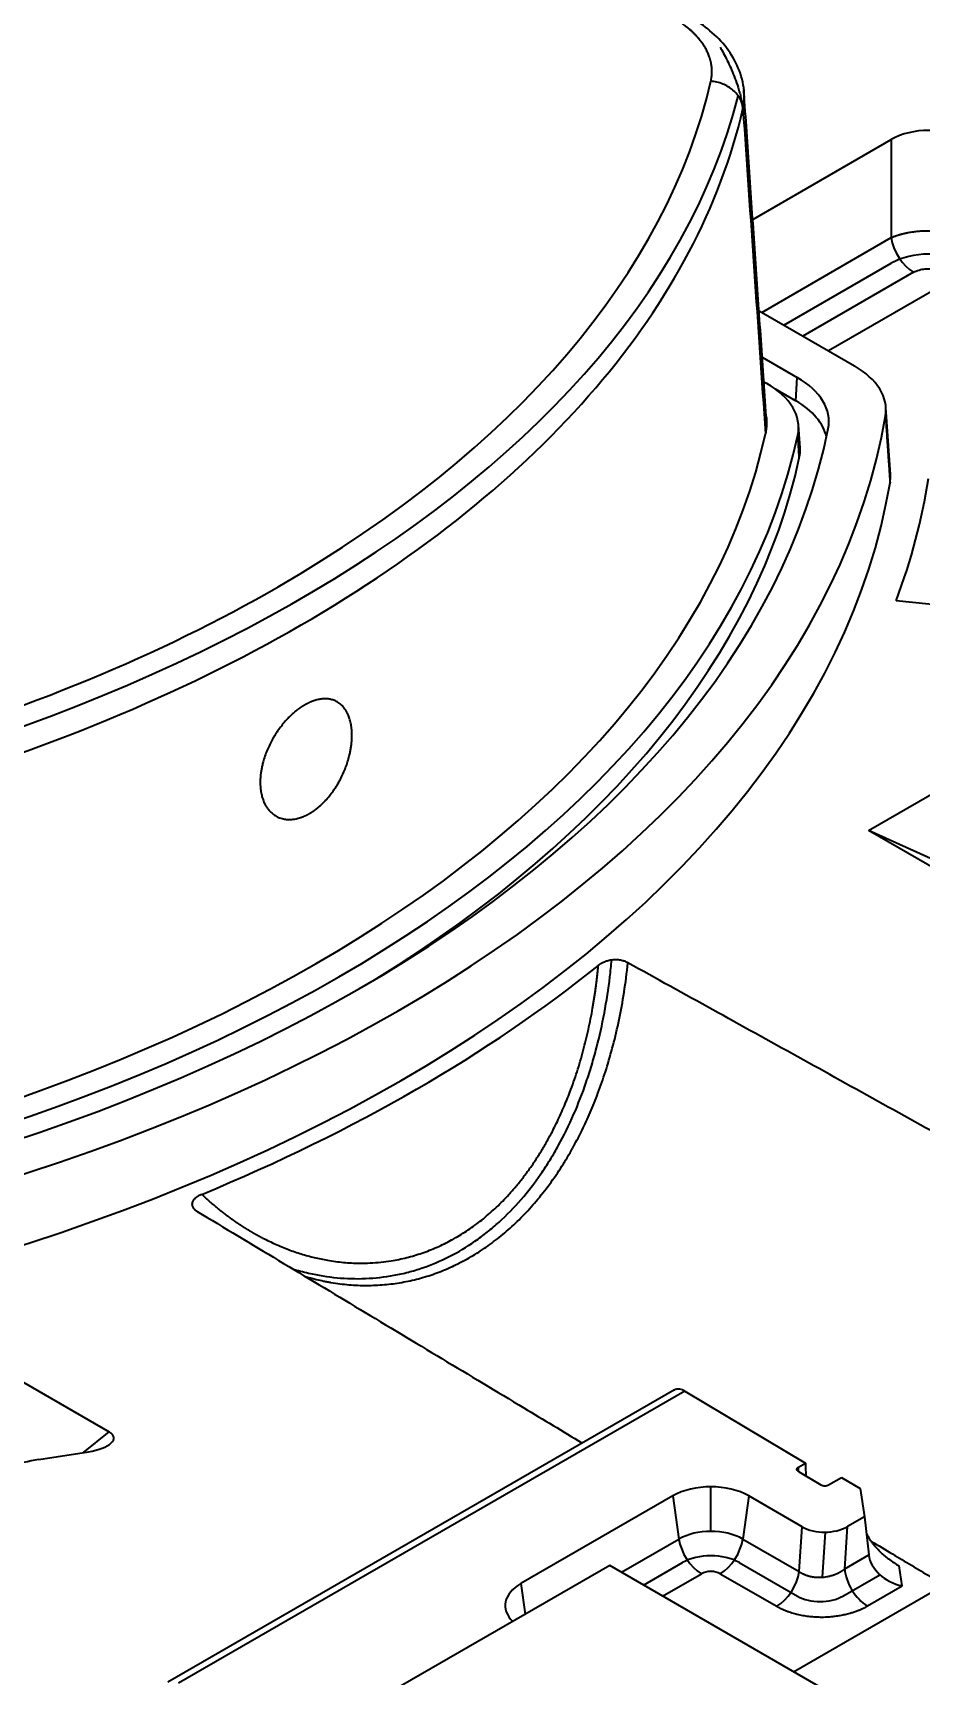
# Model space of a CAD drawing. Header units: millimetres. Extents: x 256 to 2096, y 1004 to 2403.
# Drawn here: x 1859.1 to 1941.8, y 2045.7 to 2198.7 of the extents above; entities that cross this region are included whole.
import ezdxf

# ---------------------------------------------------------------- set-up
doc = ezdxf.new("R2010")
doc.units = ezdxf.units.MM
doc.layers.add('1', color=7, linetype='Continuous', true_color=0xffffff)
doc.layers.add('8', color=7, linetype='Continuous', true_color=0xffffff)

msp = doc.modelspace()

# ---------------------------------------------------------------- linework, layer by layer
at = {"layer": '1', "color": 7, "linetype": 'Continuous', "lineweight": 35}
for p, q in [((1926.11, 2181.36), (1939.001, 2188.803)), ((1939.001, 2188.803), (1939.001, 2179.658)), ((1926.943, 2172.696), (1939.001, 2179.658)), ((1951.027, 2179.416), (1933.165, 2169.104)), ((1929.005, 2171.506), (1939.011, 2177.283)), ((1941.09, 2176.428), (1930.785, 2170.478)), ((1926.694, 2172.84), (1935.574, 2167.713)), ((1926.991, 2168.516), (1930.259, 2166.629)), ((1927.148, 2166.233), (1927.437, 2166.066)), ((1928.192, 2165.577), (1930.115, 2164.467)), ((1930.115, 2164.467), (1930.259, 2166.629)), ((1938.928, 2157.612), (1938.506, 2163.843)), ((1930.513, 2160.093), (1930.369, 2162.198)), ((1966.136, 2143.08), (1939.458, 2145.845)), ((1936.895, 2124.441), (1955.987, 2135.464)), ((1944.241, 2121.119), (1936.895, 2124.441)), ((1951.037, 2116.276), (1936.895, 2124.441)), ((1853.238, 2075.925), (1866.205, 2068.438)), ((1918.821, 2072.351), (1871.656, 2045.121)), ((1919.8, 2072.24), (1872.656, 2045.022)), ((1919.8, 2072.24), (1931.017, 2065.534)), ((1863.811, 2066.513), (1866.205, 2068.438)), ((1859.641, 2065.856), (1864.264, 2066.585)), ((1930.364, 2064.756), (1932.462, 2063.501)), ((1930.37, 2065.16), (1931.017, 2065.534)), ((1922.209, 2059.167), (1922.209, 2063.319)), ((1933.175, 2063.498), (1934.358, 2064.181)), ((1934.358, 2064.181), (1936.125, 2063.161)), ((1936.125, 2063.161), (1936.523, 2060.532)), ((1918.673, 2062.473), (1904.531, 2054.308)), ((1918.673, 2062.473), (1919.237, 2058.457)), ((1925.744, 2062.473), (1925.18, 2058.457)), ((1930.718, 2059.602), (1925.744, 2062.473)), ((1936.523, 2060.532), (1934.937, 2059.616)), ((1936.523, 2060.532), (1936.91, 2056.971)), ((1913.878, 2055.363), (1919.237, 2058.457)), ((1925.18, 2058.457), (1930.434, 2055.424)), ((1930.434, 2055.424), (1930.718, 2059.602)), ((1932.864, 2059.102), (1932.578, 2054.9)), ((1934.669, 2055.677), (1934.937, 2059.616)), ((1934.669, 2055.677), (1936.91, 2056.971)), ((1915.94, 2054.172), (1919.556, 2056.26)), ((1924.861, 2056.26), (1930.269, 2053.138)), ((1929.916, 2046.103), (1948.266, 2056.697)), ((1940.009, 2054.084), (1939.725, 2055.953)), ((1904.531, 2054.308), (1904.932, 2051.449)), ((1917.72, 2053.144), (1921.326, 2055.226)), ((1923.091, 2055.226), (1928.345, 2052.193)), ((1934.505, 2053.151), (1937.943, 2055.136)), ((1936.782, 2052.221), (1940.009, 2054.084))]:
    msp.add_line(p, q, dxfattribs=at)
for centre, major_axis, ratio, start_param, end_param in [((1781.713, 2205.015), (141.738, 0), 0.5773503, 5.4977871, 6.1509284), ((1781.713, 2205.015), (-144.599, 0), 0.5773503, 1.702176, 2.9952849), ((1781.713, 2202.683), (144.749, 0), 0.5773503, 5.4977871, 6.1509284), ((1942.483, 2186.668), (5, 0), 0.5950301, 0.8004773, 2.3411154), ((1941.09, 2178.878), (-1.5, 2.598), 0.5773485, 0.959935, 2.356196), ((1942.483, 2175.142), (5, 0), 0.5950301, 0.803239, 2.3383536), ((1928.448, 2163.61), (10.065, 0.009), 0.5766022, 6.1847761, 7.0668746), ((1920.311, 2161.963), (10.065, 0.009), 0.5765765, 6.1587899, 7.0668728), ((1923.133, 2162.526), (10.065, 0.009), 0.5765851, 6.16803, 7.0668729), ((1922.99, 2160.364), (10.065, 0.009), 0.5765851, 0.1263502, 0.7836876), ((1781.713, 2171.946), (157.508, 0), 0.5773503, 4.8103841, 6.1851902), ((1781.713, 2171.946), (-152.423, 0), 0.5773503, 1.6855653, 3.0268237), ((1781.713, 2171.946), (-146.722, 0), 0.5773503, 1.6956304, 3.0167586), ((1781.713, 2171.946), (149.737, 0), 0.5773503, 4.8364133, 6.159161), ((1920.455, 2159.858), (10.065, 0.009), 0.5765765, 6.1592681, 6.3221407), ((1781.713, 2169.813), (-149.874, 0), 0.5773503, 2.3892871, 3.0180472), ((1781.713, 2165.628), (157.914, 0), 0.5773503, 4.8091336, 6.1864407), ((1928.871, 2157.379), (10.065, 0.009), 0.5766022, 6.1853321, 6.3217094), ((1781.713, 2165.628), (-161.424, 0), 0.5773503, 2.9276974, 3.0512421), ((1781.713, 2205.015), (141.738, 0), 0.5773503, 4.8446459, 5.4977871), ((1781.713, 2202.683), (144.749, 0), 0.5773503, 4.8446459, 5.4977871), ((1781.713, 2165.628), (159.924, 0), 0.5773503, 5.3338523, 5.661722), ((1863.533, 2067.671), (3.096, 0.238), 0.3750939, 4.921673, 6.7844032), ((1862.978, 2058.795), (-12.677, 0), 0.5773503, 4.9787309, 5.4464392), ((1955.911, 2079.898), (17.133, 30.759), 0.5873369, 2.3468531, 2.3884382), ((1922.209, 2060.432), (-5, 0), 0.5773503, 3.9269908, 5.4977871), ((1932.821, 2063.702), (0.5, 0), 0.5773503, 3.9095375, 5.4977871), ((1922.209, 2056.741), (4.203, 0), 0.5773503, 0.7853982, 2.3561945), ((1921.326, 2057.676), (-1.5, 2.598), 0.5773503, 0.9599311, 2.3561945), ((1923.091, 2057.676), (1.5, 2.598), 0.5773503, 3.9269908, 5.3232542), ((1932.84, 2060.864), (3.006, 0.031), 0.5860754, 3.9227065, 5.4783678), ((1922.209, 2054.717), (3.766, 0), 0.5773503, 0.7893711, 2.3522215), ((1940.009, 2056.533), (-2.941, 1.415), 0.7151868, 0.4186464, 1.9021763), ((1922.209, 2054.717), (1.248, 0), 0.5773503, 0.7853982, 2.3561945), ((1928.345, 2054.643), (1.5, 2.598), 0.5773503, 3.9269909, 5.3232612), ((1936.782, 2054.671), (-1.5, 2.598), 0.5773503, 0.8726467, 2.3561942), ((1908.066, 2052.267), (-5, 0), 0.5773503, 5.4977871, 6.8232691), ((1932.4, 2054.395), (3.006, 0.031), 0.5860754, 3.9185205, 5.4819051)]:
    msp.add_ellipse(centre, major_axis=major_axis, ratio=ratio, start_param=start_param, end_param=end_param, dxfattribs=at)
for points, degree, knots in [([(1922.213, 2194.224), (1922.416, 2195.156), (1922.207, 2196.051), (1922.05, 2196.725), (1921.219, 2198.136), (1920.497, 2198.81), (1919.781, 2199.479), (1918.791, 2200.058)], 2, [0, 0, 0, 0.2857143, 0.2857143, 0.5, 0.75, 0.75, 1, 1, 1]), ([(1925.299, 2193.345), (1925.225, 2194.073), (1924.88, 2195.446), (1923.766, 2197.351), (1922.212, 2198.95), (1920.967, 2199.82), (1920.299, 2200.206)], 3, [0, 0, 0, 0, 0.2650778, 0.5204392, 0.7660831, 1, 1, 1, 1]), ([(1923.062, 2197.401), (1923.117, 2197.309), (1923.172, 2197.215), (1923.34, 2196.92), (1923.453, 2196.712), (1923.788, 2196.064), (1924.007, 2195.599), (1924.329, 2194.825), (1924.433, 2194.558), (1924.635, 2193.999), (1924.732, 2193.708), (1924.87, 2193.242), (1924.914, 2193.082), (1924.995, 2192.759), (1925.033, 2192.595), (1925.089, 2192.315), (1925.109, 2192.201), (1925.126, 2192.088)], 3, [0, 0, 0, 0, 0.070305, 0.070305, 0.2170427, 0.2170427, 0.5105181, 0.5105181, 0.6572558, 0.6572558, 0.8039935, 0.8039935, 0.8773624, 0.8773624, 0.9507312, 0.9507312, 1, 1, 1, 1]), ([(1925.197, 2191.662), (1925.188, 2191.818), (1925.16, 2191.975), (1925.069, 2192.285), (1925.006, 2192.437), (1924.848, 2192.732), (1924.752, 2192.875), (1924.532, 2193.145), (1924.407, 2193.272), (1924.133, 2193.508), (1923.983, 2193.616), (1923.665, 2193.808), (1923.496, 2193.893), (1923.145, 2194.035), (1922.962, 2194.093), (1922.591, 2194.18), (1922.402, 2194.21), (1922.213, 2194.224)], 3, [0, 0, 0, 0, 0.125, 0.125, 0.25, 0.25, 0.375, 0.375, 0.5, 0.5, 0.625, 0.625, 0.75, 0.75, 0.875, 0.875, 1, 1, 1, 1]), ([(1939.001, 2179.658), (1939.01, 2179.662), (1939.027, 2179.67), (1939.053, 2179.681), (1939.079, 2179.692), (1939.105, 2179.703), (1939.131, 2179.714), (1939.157, 2179.724), (1939.183, 2179.735), (1939.21, 2179.745), (1939.236, 2179.756), (1939.263, 2179.766), (1939.29, 2179.776), (1939.317, 2179.786), (1939.344, 2179.796), (1939.371, 2179.806), (1939.398, 2179.816), (1939.425, 2179.825), (1939.452, 2179.835), (1939.48, 2179.844), (1939.507, 2179.854), (1939.534, 2179.863), (1939.562, 2179.872), (1939.59, 2179.881), (1939.617, 2179.89), (1939.645, 2179.899), (1939.673, 2179.907), (1939.701, 2179.916), (1939.729, 2179.924), (1939.757, 2179.933), (1939.785, 2179.941), (1939.813, 2179.949), (1939.841, 2179.957), (1939.869, 2179.965), (1939.897, 2179.973), (1939.925, 2179.981), (1939.954, 2179.988), (1939.982, 2179.996), (1940.01, 2180.003), (1940.039, 2180.011), (1940.067, 2180.018), (1940.095, 2180.025), (1940.124, 2180.032), (1940.152, 2180.039), (1940.181, 2180.046), (1940.209, 2180.052), (1940.238, 2180.059), (1940.266, 2180.065), (1940.295, 2180.072), (1940.324, 2180.078), (1940.352, 2180.084), (1940.381, 2180.09), (1940.409, 2180.096), (1940.438, 2180.102), (1940.467, 2180.108), (1940.495, 2180.114), (1940.524, 2180.119), (1940.552, 2180.125), (1940.581, 2180.13), (1940.748, 2180.161), (1941.059, 2180.211), (1941.522, 2180.262), (1941.993, 2180.294), (1942.467, 2180.305), (1942.942, 2180.295), (1943.415, 2180.265), (1943.88, 2180.214), (1944.2, 2180.164), (1944.383, 2180.131), (1944.434, 2180.121), (1944.485, 2180.111), (1944.536, 2180.101), (1944.587, 2180.09), (1944.638, 2180.079), (1944.689, 2180.068), (1944.74, 2180.056), (1944.791, 2180.044), (1944.841, 2180.032), (1944.892, 2180.02), (1944.943, 2180.007), (1944.993, 2179.993), (1945.044, 2179.98), (1945.094, 2179.966), (1945.144, 2179.952), (1945.194, 2179.937), (1945.244, 2179.922), (1945.294, 2179.907), (1945.343, 2179.892), (1945.393, 2179.876), (1945.442, 2179.859), (1945.491, 2179.843), (1945.539, 2179.826), (1945.588, 2179.809), (1945.636, 2179.791), (1945.684, 2179.773), (1945.732, 2179.755), (1945.779, 2179.736), (1945.826, 2179.717), (1945.873, 2179.698), (1945.919, 2179.678), (1945.949, 2179.665), (1945.965, 2179.658)], 3, [0, 0, 0, 0, 0.004645, 0.0092788, 0.0139014, 0.0185128, 0.023113, 0.027702, 0.0322798, 0.0368464, 0.0414018, 0.0459461, 0.0504791, 0.0550009, 0.0595116, 0.064011, 0.0684993, 0.0729764, 0.0774423, 0.081897, 0.0863406, 0.0907729, 0.0951941, 0.0996041, 0.1040029, 0.1083905, 0.112767, 0.1171323, 0.1214864, 0.1258293, 0.1301611, 0.1344817, 0.1387911, 0.1430893, 0.1473764, 0.1516524, 0.1559171, 0.1601707, 0.1644132, 0.1686444, 0.1728646, 0.1770735, 0.1812713, 0.185458, 0.1896335, 0.1937978, 0.197951, 0.202093, 0.2062239, 0.2103437, 0.2144523, 0.2185497, 0.2226361, 0.2267112, 0.2307753, 0.2348282, 0.2388699, 0.2429006, 0.2469201, 0.2509284, 0.3130506, 0.37491, 0.4365118, 0.4978614, 0.5594652, 0.6212894, 0.6833394, 0.7456205, 0.7527602, 0.7599354, 0.7671461, 0.7743922, 0.7816738, 0.788991, 0.7963436, 0.8037318, 0.8111555, 0.8186147, 0.8261094, 0.8336397, 0.8412056, 0.848807, 0.856444, 0.8641166, 0.8718247, 0.8795685, 0.8873478, 0.8951628, 0.9030133, 0.9108995, 0.9188213, 0.9267787, 0.9347718, 0.9428005, 0.9508649, 0.9589649, 0.9671006, 0.9752719, 0.9834789, 0.9917216, 1, 1, 1, 1]), ([(1927.369, 2163.005), (1927.393, 2162.799), (1927.404, 2162.593), (1927.401, 2162.223), (1927.382, 2161.893), (1927.328, 2161.564), (1927.293, 2161.399)], 3, [0, 0, 0, 0, 0.384284, 0.384284, 0.692142, 1, 1, 1, 1]), ([(1938.465, 2163.049), (1938.498, 2162.561), (1938.569, 2161.524), (1938.652, 2160.308), (1938.713, 2159.407), (1938.748, 2158.888), (1938.794, 2158.219), (1938.84, 2157.533), (1938.876, 2157.015), (1938.888, 2156.824)], 3, [0, 0, 0, 0, 0.2353112, 0.5000209, 0.586257, 0.6695891, 0.7500174, 0.9081742, 1, 1, 1, 1]), ([(1884.842, 2126.026), (1884.852, 2126.032), (1884.872, 2126.043), (1884.902, 2126.061), (1884.931, 2126.079), (1884.96, 2126.097), (1884.99, 2126.115), (1885.019, 2126.133), (1885.048, 2126.152), (1885.077, 2126.171), (1885.106, 2126.189), (1885.134, 2126.209), (1885.163, 2126.228), (1885.192, 2126.247), (1885.22, 2126.267), (1885.249, 2126.286), (1885.277, 2126.306), (1885.305, 2126.326), (1885.333, 2126.347), (1885.361, 2126.367), (1885.389, 2126.388), (1885.417, 2126.408), (1885.445, 2126.429), (1885.473, 2126.451), (1885.5, 2126.472), (1885.528, 2126.493), (1885.555, 2126.515), (1885.583, 2126.537), (1885.61, 2126.559), (1885.637, 2126.581), (1885.721, 2126.65), (1885.86, 2126.77), (1886.053, 2126.949), (1886.241, 2127.139), (1886.489, 2127.406), (1886.79, 2127.765), (1887.092, 2128.176), (1887.341, 2128.554), (1887.542, 2128.888), (1887.761, 2129.288), (1887.989, 2129.758), (1888.213, 2130.3), (1888.404, 2130.849), (1888.543, 2131.342), (1888.641, 2131.772), (1888.708, 2132.141), (1888.765, 2132.567), (1888.801, 2133.049), (1888.801, 2133.574), (1888.76, 2134.075), (1888.677, 2134.543), (1888.554, 2134.973), (1888.409, 2135.319), (1888.259, 2135.592), (1888.117, 2135.804), (1887.961, 2135.994), (1887.792, 2136.162), (1887.609, 2136.308), (1887.382, 2136.453), (1887.103, 2136.581), (1886.765, 2136.673), (1886.406, 2136.715), (1886.093, 2136.706), (1885.836, 2136.673), (1885.64, 2136.635), (1885.441, 2136.583), (1885.288, 2136.535), (1885.185, 2136.498), (1885.13, 2136.478), (1885.076, 2136.457), (1885.021, 2136.435), (1884.965, 2136.412), (1884.91, 2136.388), (1884.854, 2136.363), (1884.798, 2136.338), (1884.741, 2136.311), (1884.684, 2136.283), (1884.627, 2136.255), (1884.57, 2136.225), (1884.512, 2136.195), (1884.454, 2136.163), (1884.415, 2136.142), (1884.395, 2136.131)], 3, [0, 0, 0, 0, 0.0022117, 0.004418, 0.0066191, 0.0088149, 0.0110057, 0.0131914, 0.0153721, 0.017548, 0.0197191, 0.0218855, 0.0240473, 0.0262045, 0.0283573, 0.0305058, 0.0326499, 0.0347899, 0.0369258, 0.0390577, 0.0411857, 0.0433099, 0.0454303, 0.0475471, 0.0496603, 0.0517701, 0.0538765, 0.0559796, 0.0580795, 0.0601764, 0.0622703, 0.0775391, 0.0927952, 0.1080757, 0.1234176, 0.1544075, 0.1855119, 0.2063346, 0.227028, 0.2476811, 0.2785518, 0.3095426, 0.3406261, 0.3716274, 0.3926566, 0.4136053, 0.434567, 0.466593, 0.4989509, 0.5313877, 0.5634267, 0.5954019, 0.6276485, 0.6486301, 0.6695293, 0.690436, 0.7110475, 0.7316083, 0.7522066, 0.7829459, 0.8138211, 0.844691, 0.8754095, 0.8907106, 0.9060106, 0.9213474, 0.9367582, 0.9408527, 0.9449618, 0.9490861, 0.9532263, 0.9573832, 0.9615572, 0.9657491, 0.9699595, 0.9741889, 0.9784381, 0.9827075, 0.9869978, 0.9913097, 0.9956435, 1, 1, 1, 1]), ([(1884.395, 2136.131), (1884.386, 2136.125), (1884.366, 2136.113), (1884.336, 2136.095), (1884.306, 2136.077), (1884.277, 2136.059), (1884.247, 2136.041), (1884.218, 2136.023), (1884.189, 2136.004), (1884.159, 2135.985), (1884.13, 2135.966), (1884.101, 2135.947), (1884.072, 2135.928), (1884.043, 2135.909), (1884.014, 2135.889), (1883.986, 2135.87), (1883.957, 2135.85), (1883.928, 2135.83), (1883.9, 2135.809), (1883.871, 2135.789), (1883.843, 2135.769), (1883.815, 2135.748), (1883.786, 2135.727), (1883.758, 2135.706), (1883.73, 2135.685), (1883.702, 2135.663), (1883.674, 2135.642), (1883.647, 2135.62), (1883.619, 2135.598), (1883.591, 2135.576), (1883.506, 2135.508), (1883.363, 2135.388), (1883.166, 2135.211), (1882.971, 2135.023), (1882.715, 2134.759), (1882.403, 2134.405), (1882.086, 2133.999), (1881.824, 2133.627), (1881.612, 2133.298), (1881.38, 2132.906), (1881.138, 2132.444), (1880.898, 2131.913), (1880.693, 2131.373), (1880.544, 2130.89), (1880.438, 2130.468), (1880.365, 2130.107), (1880.302, 2129.687), (1880.261, 2129.212), (1880.26, 2128.692), (1880.301, 2128.193), (1880.387, 2127.724), (1880.518, 2127.289), (1880.671, 2126.938), (1880.83, 2126.657), (1880.982, 2126.438), (1881.177, 2126.207), (1881.424, 2125.978), (1881.697, 2125.794), (1881.954, 2125.666), (1882.185, 2125.58), (1882.467, 2125.508), (1882.803, 2125.464), (1883.129, 2125.468), (1883.395, 2125.497), (1883.596, 2125.532), (1883.799, 2125.581), (1883.953, 2125.628), (1884.057, 2125.664), (1884.112, 2125.683), (1884.167, 2125.704), (1884.222, 2125.725), (1884.277, 2125.748), (1884.333, 2125.771), (1884.389, 2125.796), (1884.445, 2125.821), (1884.501, 2125.847), (1884.557, 2125.875), (1884.614, 2125.903), (1884.671, 2125.932), (1884.728, 2125.962), (1884.785, 2125.993), (1884.823, 2126.015), (1884.842, 2126.026)], 3, [0, 0, 0, 0, 0.0022233, 0.004441, 0.0066533, 0.0088602, 0.0110618, 0.0132582, 0.0154495, 0.0176357, 0.019817, 0.0219934, 0.024165, 0.0263319, 0.0284942, 0.030652, 0.0328053, 0.0349543, 0.037099, 0.0392395, 0.041376, 0.0435085, 0.0456371, 0.0477619, 0.049883, 0.0520005, 0.0541144, 0.0562249, 0.0583321, 0.0604361, 0.0625369, 0.0778615, 0.0931704, 0.1085014, 0.1238922, 0.1549748, 0.1861651, 0.2070135, 0.2277249, 0.2483896, 0.2791895, 0.310114, 0.3410121, 0.371828, 0.3926562, 0.4134228, 0.4342196, 0.4659487, 0.4979931, 0.5302505, 0.5621462, 0.5940085, 0.6261668, 0.6472609, 0.6682861, 0.6893334, 0.720609, 0.751844, 0.7725858, 0.7933558, 0.8142433, 0.8453347, 0.8763223, 0.8916661, 0.9069592, 0.9222388, 0.9375419, 0.9416059, 0.9456813, 0.9497688, 0.9538691, 0.9579829, 0.9621107, 0.9662533, 0.9704112, 0.9745852, 0.9787758, 0.9829837, 0.9872094, 0.9914537, 0.995717, 1, 1, 1, 1]), ([(1883.28, 2083.618), (1883.772, 2083.468), (1884.268, 2083.336), (1886.525, 2082.819), (1888.294, 2082.648), (1890.952, 2082.758), (1891.838, 2082.856), (1893.169, 2083.102), (1893.613, 2083.201), (1894.487, 2083.429), (1894.919, 2083.558), (1897.057, 2084.284), (1898.691, 2085.11), (1900.635, 2086.457), (1901.02, 2086.743), (1901.772, 2087.342), (1902.139, 2087.655), (1903.214, 2088.63), (1903.896, 2089.33), (1905.195, 2090.829), (1905.811, 2091.627), (1906.687, 2092.897), (1906.971, 2093.333), (1907.517, 2094.22), (1907.78, 2094.672), (1909.045, 2096.969), (1909.9, 2098.933), (1910.792, 2101.536), (1910.961, 2102.064), (1911.28, 2103.125), (1911.429, 2103.66), (1911.849, 2105.272), (1912.091, 2106.361), (1912.505, 2108.564), (1912.676, 2109.679), (1912.877, 2111.327), (1912.933, 2111.851), (1912.981, 2112.377)], 3, [0, 0, 0, 0, 0.0350963, 0.0350963, 0.1599073, 0.1599073, 0.2223128, 0.2223128, 0.2535155, 0.2535155, 0.2847183, 0.2847183, 0.4095293, 0.4095293, 0.440732, 0.440732, 0.4719348, 0.4719348, 0.5343403, 0.5343403, 0.5967458, 0.5967458, 0.6279485, 0.6279485, 0.6591513, 0.6591513, 0.7839623, 0.7839623, 0.815165, 0.815165, 0.8463678, 0.8463678, 0.9087732, 0.9087732, 0.9711787, 0.9711787, 1, 1, 1, 1]), ([(1884.385, 2082.936), (1884.751, 2082.826), (1885.112, 2082.728), (1885.701, 2082.585), (1885.934, 2082.533), (1886.278, 2082.462), (1886.449, 2082.428), (1886.646, 2082.392), (1886.744, 2082.374), (1886.793, 2082.366), (1886.817, 2082.362), (1886.83, 2082.36), (1886.836, 2082.359), (1886.839, 2082.358), (1886.84, 2082.358), (1886.841, 2082.358), (1886.841, 2082.358), (1886.842, 2082.358), (1886.842, 2082.358), (1887.404, 2082.261), (1888.526, 2082.118), (1889.637, 2082.073), (1890.739, 2082.075), (1891.285, 2082.1), (1892.367, 2082.196), (1893.438, 2082.338), (1894.481, 2082.568), (1895.508, 2082.84), (1896.013, 2082.997), (1897.005, 2083.351), (1897.493, 2083.548), (1898.208, 2083.87), (1898.562, 2084.038), (1898.969, 2084.245), (1899.17, 2084.352), (1899.271, 2084.405), (1899.321, 2084.433), (1899.346, 2084.446), (1899.358, 2084.453), (1899.364, 2084.456), (1899.367, 2084.458), (1899.369, 2084.459), (1899.37, 2084.459), (1899.841, 2084.717), (1900.31, 2084.997), (1901.241, 2085.605), (1901.704, 2085.933), (1902.621, 2086.638), (1903.075, 2087.015), (1903.97, 2087.818), (1904.411, 2088.244), (1905.278, 2089.146), (1905.703, 2089.622), (1906.534, 2090.621), (1906.94, 2091.145), (1907.73, 2092.241), (1908.114, 2092.812), (1908.671, 2093.704), (1908.945, 2094.158), (1909.255, 2094.703), (1909.408, 2094.979), (1909.484, 2095.118), (1909.522, 2095.188), (1909.541, 2095.223), (1909.551, 2095.24), (1909.555, 2095.249), (1909.558, 2095.253), (1909.559, 2095.256), (1909.559, 2095.257), (1909.56, 2095.257), (1909.56, 2095.257), (1909.56, 2095.258), (1909.811, 2095.723), (1910.064, 2096.217), (1910.567, 2097.261), (1910.818, 2097.813), (1911.312, 2098.975), (1911.555, 2099.586), (1912.029, 2100.869), (1912.259, 2101.541), (1912.701, 2102.947), (1912.912, 2103.681), (1913.31, 2105.209), (1913.497, 2106.004), (1913.84, 2107.652), (1913.996, 2108.506), (1914.271, 2110.272), (1914.391, 2111.183), (1914.489, 2112.121)], 3, [0, 0, 0, 0, 0.0290885, 0.0290885, 0.0485067, 0.0485067, 0.0582159, 0.0630704, 0.0654977, 0.0667113, 0.0673182, 0.0676216, 0.0677733, 0.0678491, 0.067887, 0.067906, 0.0679155, 0.0679155, 0.067925, 0.067925, 0.1067614, 0.1455979, 0.1455979, 0.1844343, 0.1844343, 0.2232708, 0.2621073, 0.2621073, 0.3009437, 0.3009437, 0.3397802, 0.3397802, 0.3591984, 0.3689075, 0.3737621, 0.3761894, 0.377403, 0.3780098, 0.3783132, 0.3784649, 0.3785408, 0.3785408, 0.3786166, 0.3786166, 0.4174531, 0.4174531, 0.4562896, 0.4562896, 0.495126, 0.495126, 0.5339625, 0.5339625, 0.5727989, 0.5727989, 0.6116354, 0.6116354, 0.6504719, 0.6504719, 0.6698901, 0.6795992, 0.6844538, 0.686881, 0.6880947, 0.6887015, 0.6890049, 0.6891566, 0.6892325, 0.6892704, 0.6892894, 0.6892988, 0.6892988, 0.6893083, 0.6893083, 0.7281448, 0.7281448, 0.7669812, 0.7669812, 0.8058177, 0.8058177, 0.8446542, 0.8446542, 0.8834906, 0.8834906, 0.9223271, 0.9223271, 0.9611635, 0.9611635, 1, 1, 1, 1]), ([(1914.489, 2112.121), (1914.44, 2112.148), (1914.39, 2112.173), (1914.285, 2112.22), (1914.23, 2112.242), (1914.145, 2112.271), (1914.102, 2112.286), (1914.057, 2112.299), (1914.027, 2112.307), (1914.012, 2112.312), (1913.936, 2112.332), (1913.811, 2112.359), (1913.683, 2112.378), (1913.585, 2112.388), (1913.552, 2112.391), (1913.486, 2112.395), (1913.452, 2112.397), (1913.352, 2112.4), (1913.285, 2112.4), (1913.153, 2112.394), (1913.087, 2112.389), (1912.989, 2112.378), (1912.957, 2112.374), (1912.892, 2112.364), (1912.859, 2112.359), (1912.764, 2112.341), (1912.702, 2112.328), (1912.581, 2112.296), (1912.521, 2112.279), (1912.435, 2112.25), (1912.406, 2112.24), (1912.35, 2112.219), (1912.322, 2112.208), (1912.187, 2112.152), (1912.086, 2112.102), (1911.969, 2112.033), (1911.946, 2112.019), (1911.901, 2111.991), (1911.879, 2111.976), (1911.815, 2111.932), (1911.774, 2111.901), (1911.735, 2111.87)], 3, [0, 0, 0, 0, 0.0625, 0.0625, 0.125, 0.125, 0.15625, 0.171875, 0.171875, 0.1875, 0.1875, 0.25, 0.3125, 0.3125, 0.34375, 0.34375, 0.375, 0.375, 0.4375, 0.4375, 0.5, 0.5, 0.53125, 0.53125, 0.5625, 0.5625, 0.625, 0.625, 0.6875, 0.6875, 0.71875, 0.71875, 0.75, 0.75, 0.875, 0.875, 0.90625, 0.90625, 0.9375, 0.9375, 1, 1, 1, 1]), ([(1874.824, 2090.559), (1874.845, 2090.54), (1874.887, 2090.501), (1874.949, 2090.442), (1875.011, 2090.384), (1875.074, 2090.327), (1875.136, 2090.269), (1875.199, 2090.212), (1875.262, 2090.155), (1875.325, 2090.098), (1875.388, 2090.041), (1875.451, 2089.985), (1875.515, 2089.929), (1875.578, 2089.873), (1875.642, 2089.818), (1875.705, 2089.763), (1875.769, 2089.708), (1875.833, 2089.653), (1875.897, 2089.598), (1875.961, 2089.544), (1876.025, 2089.49), (1876.09, 2089.436), (1876.154, 2089.383), (1876.218, 2089.329), (1876.283, 2089.276), (1876.348, 2089.224), (1876.413, 2089.171), (1876.478, 2089.119), (1876.543, 2089.067), (1876.608, 2089.015), (1876.673, 2088.964), (1876.739, 2088.913), (1876.804, 2088.862), (1876.87, 2088.811), (1876.936, 2088.76), (1877.001, 2088.71), (1877.067, 2088.66), (1877.133, 2088.611), (1877.2, 2088.561), (1877.266, 2088.512), (1877.332, 2088.463), (1877.399, 2088.414), (1877.465, 2088.366), (1877.532, 2088.318), (1877.599, 2088.27), (1877.666, 2088.222), (1877.733, 2088.175), (1877.8, 2088.128), (1877.867, 2088.081), (1877.934, 2088.034), (1878.002, 2087.988), (1878.069, 2087.941), (1878.137, 2087.896), (1878.205, 2087.85), (1878.273, 2087.805), (1878.341, 2087.759), (1878.409, 2087.715), (1878.477, 2087.67), (1878.545, 2087.626), (1878.614, 2087.582), (1878.682, 2087.538), (1878.751, 2087.494), (1878.82, 2087.451), (1878.888, 2087.408), (1878.957, 2087.365), (1879.026, 2087.322), (1879.095, 2087.28), (1879.165, 2087.238), (1879.234, 2087.196), (1879.303, 2087.155), (1879.373, 2087.114), (1879.443, 2087.073), (1879.512, 2087.032), (1879.582, 2086.991), (1879.652, 2086.951), (1879.722, 2086.911), (1879.792, 2086.871), (1879.863, 2086.832), (1879.933, 2086.793), (1880.004, 2086.754), (1880.074, 2086.715), (1880.145, 2086.677), (1880.216, 2086.639), (1880.286, 2086.601), (1880.357, 2086.563), (1880.428, 2086.526), (1880.867, 2086.297), (1881.678, 2085.905), (1882.874, 2085.41), (1884.079, 2084.996), (1885.291, 2084.662), (1886.354, 2084.442), (1887.261, 2084.303), (1888.01, 2084.219), (1888.758, 2084.166), (1889.587, 2084.141), (1890.494, 2084.159), (1891.476, 2084.232), (1892.614, 2084.383), (1893.9, 2084.647), (1895.327, 2085.069), (1896.724, 2085.617), (1897.769, 2086.131), (1898.789, 2086.704), (1899.787, 2087.335), (1901.047, 2088.279), (1902.259, 2089.343), (1903.26, 2090.363), (1904.065, 2091.281), (1904.697, 2092.063), (1905.304, 2092.879), (1905.887, 2093.729), (1906.446, 2094.613), (1906.982, 2095.53), (1907.443, 2096.389), (1907.839, 2097.178), (1908.174, 2097.887), (1908.495, 2098.609), (1908.801, 2099.342), (1909.117, 2100.145), (1909.437, 2101.023), (1909.757, 2101.979), (1910.058, 2102.955), (1910.334, 2103.939), (1910.587, 2104.925), (1910.816, 2105.91), (1911.023, 2106.901), (1911.159, 2107.629), (1911.238, 2108.087), (1911.269, 2108.272), (1911.3, 2108.458), (1911.33, 2108.644), (1911.359, 2108.831), (1911.388, 2109.018), (1911.416, 2109.206), (1911.443, 2109.393), (1911.469, 2109.582), (1911.495, 2109.77), (1911.521, 2109.959), (1911.545, 2110.148), (1911.569, 2110.338), (1911.592, 2110.528), (1911.614, 2110.719), (1911.636, 2110.91), (1911.657, 2111.101), (1911.678, 2111.293), (1911.698, 2111.485), (1911.717, 2111.677), (1911.729, 2111.805), (1911.735, 2111.87)], 3, [0, 0, 0, 0, 0.0015656, 0.0031303, 0.0046943, 0.0062575, 0.0078199, 0.0093816, 0.0109425, 0.0125028, 0.0140623, 0.015621, 0.0171791, 0.0187365, 0.0202933, 0.0218493, 0.0234047, 0.0249595, 0.0265137, 0.0280672, 0.0296201, 0.0311724, 0.0327241, 0.0342753, 0.0358259, 0.037376, 0.0389255, 0.0404744, 0.0420229, 0.0435709, 0.0451183, 0.0466653, 0.0482118, 0.0497578, 0.0513034, 0.0528486, 0.0543933, 0.0559376, 0.0574815, 0.0590251, 0.0605682, 0.062111, 0.0636534, 0.0651954, 0.0667372, 0.0682786, 0.0698197, 0.0713605, 0.072901, 0.0744412, 0.0759812, 0.0775209, 0.0790603, 0.0805996, 0.0821386, 0.0836774, 0.085216, 0.0867544, 0.0882926, 0.0898307, 0.0913687, 0.0929065, 0.0944441, 0.0959817, 0.0975191, 0.0990565, 0.1005938, 0.102131, 0.1036681, 0.1052052, 0.1067423, 0.1082794, 0.1098164, 0.1113534, 0.1128905, 0.1144276, 0.1159647, 0.1175018, 0.119039, 0.1205763, 0.1221137, 0.1236511, 0.1251887, 0.1267264, 0.1282642, 0.1298021, 0.1313402, 0.1566888, 0.1817552, 0.2065923, 0.2312539, 0.255795, 0.2708173, 0.2857716, 0.3006708, 0.3155279, 0.3352241, 0.3548147, 0.3743314, 0.4035924, 0.4327194, 0.4620286, 0.4912891, 0.4999978, 0.5291395, 0.558319, 0.5880462, 0.6179125, 0.635592, 0.6532882, 0.6710247, 0.6888252, 0.7067131, 0.7247115, 0.7428433, 0.7558506, 0.7688603, 0.7818805, 0.7949191, 0.8079841, 0.8241306, 0.8403933, 0.8567867, 0.8733251, 0.8893558, 0.9053595, 0.9213492, 0.9373381, 0.9402903, 0.9432453, 0.9462029, 0.9491634, 0.9521268, 0.9550931, 0.9580625, 0.961035, 0.9640108, 0.9669899, 0.9699723, 0.9729582, 0.9759477, 0.9789407, 0.9819375, 0.984938, 0.9879424, 0.9909507, 0.993963, 0.9969794, 1, 1, 1, 1]), ([(1874.824, 2090.559), (1874.715, 2090.514), (1874.613, 2090.465), (1874.471, 2090.385), (1874.426, 2090.357), (1874.361, 2090.313), (1874.339, 2090.298), (1874.298, 2090.268), (1874.278, 2090.253), (1874.18, 2090.174), (1874.114, 2090.107), (1874.032, 2090.002), (1874.008, 2089.967), (1873.983, 2089.92), (1873.978, 2089.911), (1873.968, 2089.892), (1873.955, 2089.864), (1873.944, 2089.836), (1873.925, 2089.78), (1873.916, 2089.742), (1873.907, 2089.666), (1873.906, 2089.628), (1873.91, 2089.579), (1873.911, 2089.57), (1873.914, 2089.55), (1873.916, 2089.541), (1873.921, 2089.512), (1873.926, 2089.493), (1873.944, 2089.436), (1873.976, 2089.362), (1874.023, 2089.29), (1874.058, 2089.245), (1874.065, 2089.237), (1874.08, 2089.219), (1874.103, 2089.193), (1874.128, 2089.168), (1874.18, 2089.119), (1874.217, 2089.087), (1874.299, 2089.027), (1874.342, 2088.997), (1874.389, 2088.969)], 3, [0, 0, 0, 0, 0.125, 0.125, 0.1875, 0.1875, 0.21875, 0.21875, 0.25, 0.25, 0.375, 0.375, 0.4375, 0.4375, 0.453125, 0.453125, 0.46875, 0.5, 0.5, 0.5625, 0.5625, 0.625, 0.625, 0.640625, 0.640625, 0.65625, 0.65625, 0.6875, 0.6875, 0.75, 0.8125, 0.8125, 0.828125, 0.828125, 0.84375, 0.875, 0.875, 0.9375, 0.9375, 1, 1, 1, 1]), ([(1874.389, 2088.969), (1879.432, 2085.934), (1889.544, 2079.85), (1901.514, 2072.648), (1908.426, 2068.49), (1910.241, 2067.398)], 3, [0, 0, 0, 0, 0.4245355, 0.849071, 1, 1, 1, 1]), ([(1918.821, 2072.351), (1918.829, 2072.356), (1918.838, 2072.361), (1918.909, 2072.397), (1918.977, 2072.419), (1919.069, 2072.434), (1919.088, 2072.436), (1919.126, 2072.439), (1919.145, 2072.439), (1919.204, 2072.44), (1919.244, 2072.437), (1919.365, 2072.421), (1919.449, 2072.4), (1919.558, 2072.36), (1919.58, 2072.351), (1919.624, 2072.333), (1919.646, 2072.323), (1919.712, 2072.291), (1919.756, 2072.267), (1919.8, 2072.24)], 3, [0, 0, 0, 0, 0.0327943, 0.0327943, 0.2745958, 0.2745958, 0.3350461, 0.3350461, 0.3954965, 0.3954965, 0.5163972, 0.5163972, 0.7581986, 0.7581986, 0.8186489, 0.8186489, 0.8790993, 0.8790993, 1, 1, 1, 1]), ([(1930.364, 2064.756), (1930.341, 2064.769), (1930.321, 2064.784), (1930.295, 2064.807), (1930.287, 2064.815), (1930.272, 2064.832), (1930.265, 2064.841), (1930.247, 2064.867), (1930.238, 2064.884), (1930.229, 2064.912), (1930.227, 2064.921), (1930.224, 2064.94), (1930.223, 2064.949), (1930.224, 2064.977), (1930.227, 2064.996), (1930.237, 2065.023), (1930.241, 2065.032), (1930.25, 2065.05), (1930.261, 2065.068), (1930.275, 2065.085), (1930.29, 2065.101), (1930.299, 2065.109), (1930.326, 2065.132), (1930.347, 2065.147), (1930.37, 2065.16)], 3, [0, 0, 0, 0, 0.125, 0.125, 0.1875, 0.1875, 0.25, 0.25, 0.375, 0.375, 0.4375, 0.4375, 0.5, 0.5, 0.625, 0.625, 0.6875, 0.6875, 0.75, 0.8125, 0.8125, 0.875, 0.875, 1, 1, 1, 1]), ([(1936.681, 2059.021), (1936.686, 2059.007), (1936.713, 2058.945), (1936.742, 2058.883), (1936.815, 2058.737), (1936.868, 2058.64), (1936.941, 2058.52), (1936.956, 2058.495), (1936.986, 2058.447), (1937.002, 2058.423), (1937.049, 2058.351), (1937.081, 2058.304), (1937.179, 2058.164), (1937.248, 2058.073), (1937.39, 2057.894), (1937.463, 2057.806), (1937.558, 2057.699), (1937.577, 2057.678), (1937.615, 2057.635), (1937.673, 2057.572), (1937.732, 2057.51), (1937.849, 2057.389), (1937.928, 2057.311), (1938.087, 2057.159), (1938.168, 2057.086), (1938.33, 2056.943), (1938.412, 2056.873), (1938.536, 2056.772), (1938.577, 2056.738), (1938.66, 2056.673), (1938.701, 2056.641), (1938.908, 2056.483), (1939.072, 2056.366), (1939.4, 2056.148), (1939.563, 2056.047), (1939.725, 2055.953)], 3, [0, 0, 0, 0, 0.0099916, 0.0466586, 0.0466586, 0.1199926, 0.1199926, 0.1383261, 0.1383261, 0.1566595, 0.1566595, 0.1933265, 0.1933265, 0.2666605, 0.2666605, 0.3399944, 0.3399944, 0.3583279, 0.3583279, 0.3766614, 0.4133284, 0.4133284, 0.4866623, 0.4866623, 0.5599963, 0.5599963, 0.6333302, 0.6333302, 0.6699972, 0.6699972, 0.7066642, 0.7066642, 0.8533321, 0.8533321, 1, 1, 1, 1]), ([(1937.118, 2058.26), (1937.784, 2057.862), (1939.626, 2056.76), (1941.894, 2055.403), (1943.497, 2054.444), (1943.922, 2054.189)], 3, [0, 0, 0, 0, 0.2937853, 0.8125542, 1, 1, 1, 1]), ([(1930.434, 2055.424), (1930.44, 2055.419), (1930.453, 2055.41), (1930.472, 2055.398), (1930.492, 2055.385), (1930.511, 2055.372), (1930.531, 2055.36), (1930.551, 2055.348), (1930.571, 2055.335), (1930.591, 2055.323), (1930.611, 2055.312), (1930.632, 2055.3), (1930.652, 2055.288), (1930.673, 2055.277), (1930.694, 2055.266), (1930.715, 2055.255), (1930.736, 2055.244), (1930.758, 2055.233), (1930.779, 2055.223), (1930.801, 2055.212), (1930.823, 2055.202), (1930.844, 2055.192), (1930.866, 2055.182), (1930.889, 2055.172), (1930.911, 2055.162), (1930.933, 2055.153), (1930.956, 2055.144), (1930.978, 2055.134), (1931.001, 2055.125), (1931.024, 2055.117), (1931.047, 2055.108), (1931.07, 2055.099), (1931.093, 2055.091), (1931.117, 2055.083), (1931.14, 2055.075), (1931.164, 2055.067), (1931.187, 2055.059), (1931.211, 2055.052), (1931.235, 2055.044), (1931.259, 2055.037), (1931.283, 2055.03), (1931.307, 2055.023), (1931.331, 2055.017), (1931.356, 2055.01), (1931.38, 2055.004), (1931.405, 2054.998), (1931.429, 2054.992), (1931.454, 2054.986), (1931.479, 2054.98), (1931.504, 2054.975), (1931.529, 2054.969), (1931.554, 2054.964), (1931.579, 2054.959), (1931.604, 2054.955), (1931.629, 2054.95), (1931.654, 2054.945), (1931.679, 2054.941), (1931.705, 2054.937), (1931.73, 2054.933), (1931.756, 2054.929), (1931.781, 2054.926), (1931.807, 2054.922), (1931.833, 2054.919), (1931.858, 2054.916), (1931.884, 2054.913), (1931.91, 2054.91), (1931.936, 2054.908), (1931.962, 2054.905), (1931.988, 2054.903), (1932.014, 2054.901), (1932.04, 2054.899), (1932.066, 2054.898), (1932.092, 2054.896), (1932.118, 2054.895), (1932.144, 2054.894), (1932.17, 2054.893), (1932.196, 2054.892), (1932.222, 2054.891), (1932.249, 2054.891), (1932.275, 2054.891), (1932.301, 2054.891), (1932.327, 2054.891), (1932.354, 2054.891), (1932.38, 2054.891), (1932.406, 2054.892), (1932.433, 2054.893), (1932.546, 2054.897), (1932.749, 2054.913), (1933.041, 2054.956), (1933.336, 2055.023), (1933.542, 2055.085), (1933.664, 2055.128), (1933.704, 2055.143), (1933.744, 2055.158), (1933.784, 2055.174), (1933.824, 2055.19), (1933.865, 2055.207), (1933.905, 2055.224), (1933.946, 2055.242), (1933.987, 2055.261), (1934.027, 2055.28), (1934.068, 2055.3), (1934.109, 2055.321), (1934.15, 2055.342), (1934.19, 2055.364), (1934.231, 2055.386), (1934.272, 2055.41), (1934.312, 2055.433), (1934.353, 2055.458), (1934.393, 2055.483), (1934.433, 2055.509), (1934.473, 2055.535), (1934.513, 2055.562), (1934.552, 2055.59), (1934.592, 2055.618), (1934.631, 2055.648), (1934.656, 2055.667), (1934.669, 2055.677)], 3, [0, 0, 0, 0, 0.0057438, 0.0114826, 0.0172165, 0.0229455, 0.0286698, 0.0343893, 0.0401042, 0.0458145, 0.0515202, 0.0572214, 0.0629182, 0.0686106, 0.0742987, 0.0799825, 0.0856622, 0.0913377, 0.0970091, 0.1026766, 0.1083401, 0.1139997, 0.1196555, 0.1253075, 0.1309558, 0.1366005, 0.1422416, 0.1478792, 0.1535133, 0.159144, 0.1647714, 0.1703955, 0.1760164, 0.1816342, 0.1872489, 0.1928605, 0.1984692, 0.204075, 0.209678, 0.2152782, 0.2208757, 0.2264706, 0.2320629, 0.2376526, 0.2432399, 0.2488249, 0.2544075, 0.2599878, 0.2655659, 0.2711419, 0.2767159, 0.2822878, 0.2878578, 0.2934259, 0.2989922, 0.3045567, 0.3101195, 0.3156808, 0.3212405, 0.3267986, 0.3323554, 0.3379108, 0.3434649, 0.3490177, 0.3545694, 0.36012, 0.3656696, 0.3712182, 0.3767658, 0.3823126, 0.3878587, 0.393404, 0.3989487, 0.4044928, 0.4100363, 0.4155795, 0.4211222, 0.4266646, 0.4322067, 0.4377487, 0.4432905, 0.4488323, 0.454374, 0.4599158, 0.4654578, 0.4709999, 0.4765423, 0.5370439, 0.5992641, 0.6632725, 0.729133, 0.7382649, 0.7474986, 0.7568341, 0.7662716, 0.7758114, 0.7854535, 0.7951982, 0.8050455, 0.8149956, 0.8250487, 0.8352049, 0.8454643, 0.8558271, 0.8662933, 0.8768632, 0.8875367, 0.8983141, 0.9091954, 0.9201808, 0.9312703, 0.942464, 0.9537622, 0.9651647, 0.9766718, 0.9882836, 1, 1, 1, 1]), ([(1928.345, 2052.193), (1928.354, 2052.188), (1928.372, 2052.178), (1928.4, 2052.162), (1928.428, 2052.146), (1928.457, 2052.13), (1928.486, 2052.114), (1928.516, 2052.098), (1928.547, 2052.082), (1928.578, 2052.066), (1928.609, 2052.049), (1928.642, 2052.033), (1928.674, 2052.017), (1928.708, 2052), (1928.742, 2051.983), (1928.776, 2051.967), (1928.812, 2051.95), (1928.848, 2051.934), (1928.884, 2051.917), (1928.921, 2051.9), (1928.959, 2051.884), (1928.998, 2051.867), (1929.037, 2051.85), (1929.077, 2051.834), (1929.117, 2051.817), (1929.158, 2051.8), (1929.2, 2051.784), (1929.311, 2051.74), (1929.491, 2051.675), (1929.741, 2051.593), (1929.986, 2051.523), (1930.235, 2051.458), (1930.491, 2051.4), (1930.756, 2051.349), (1931.022, 2051.304), (1931.365, 2051.257), (1931.823, 2051.212), (1932.404, 2051.187), (1932.994, 2051.198), (1933.458, 2051.235), (1933.791, 2051.274), (1934.028, 2051.307), (1934.261, 2051.345), (1934.491, 2051.389), (1934.713, 2051.436), (1934.943, 2051.491), (1935.198, 2051.559), (1935.493, 2051.649), (1935.748, 2051.738), (1935.95, 2051.817), (1936.084, 2051.872), (1936.206, 2051.926), (1936.318, 2051.978), (1936.419, 2052.026), (1936.51, 2052.072), (1936.591, 2052.115), (1936.663, 2052.154), (1936.725, 2052.189), (1936.764, 2052.211), (1936.782, 2052.221)], 3, [0, 0, 0, 0, 0.0040809, 0.0082172, 0.0124089, 0.016656, 0.0209585, 0.0253164, 0.0297298, 0.0341986, 0.0387229, 0.0433025, 0.0479376, 0.0526281, 0.057374, 0.0621752, 0.0670318, 0.0719436, 0.0769108, 0.0819332, 0.0870107, 0.0921435, 0.0973313, 0.1025742, 0.107872, 0.1132248, 0.1186325, 0.1240949, 0.1560996, 0.1867107, 0.2159229, 0.2437381, 0.2739721, 0.3038152, 0.3332682, 0.3623322, 0.4166061, 0.4816698, 0.5484097, 0.6051679, 0.6312111, 0.6571741, 0.6830606, 0.7088729, 0.7346124, 0.7587346, 0.7885755, 0.8241325, 0.8654021, 0.8841968, 0.9018061, 0.9182291, 0.9334653, 0.9475147, 0.9603782, 0.9720568, 0.9825521, 0.9918659, 1, 1, 1, 1])]:
    msp.add_open_spline(points, degree=degree, knots=knots, dxfattribs=at)
for points, degree in [([(1925.197, 2191.662), (1925.331, 2192.245), (1925.361, 2192.833), (1925.291, 2193.416)], 3), ([(1927.369, 2163.006), (1925.289, 2193.32)], 1), ([(1925.197, 2191.662), (1925.896, 2181.574), (1926.594, 2171.487), (1927.293, 2161.399)], 3), ([(1941.09, 2176.428), (1941.244, 2176.517), (1941.579, 2176.656), (1942.171, 2176.768), (1942.782, 2176.769), (1943.378, 2176.659), (1943.719, 2176.518), (1943.876, 2176.428)], 3), ([(1930.444, 2159.149), (1930.396, 2159.85), (1930.348, 2160.551), (1930.299, 2161.252)], 3), ([(1962.149, 2085.715), (1956.815, 2088.671), (1946.172, 2094.569), (1930.285, 2103.371), (1919.746, 2109.209), (1914.489, 2112.121)], 3), ([(1930.379, 2064.727), (1930.375, 2064.871), (1930.372, 2065.016), (1930.37, 2065.16)], 3)]:
    msp.add_open_spline(points, degree=degree, dxfattribs=at)
at = {"layer": '8', "color": 7, "linetype": 'Continuous', "lineweight": 35}
for p, q in [((1912.794, 2055.988), (1891.706, 2043.813)), ((1938.179, 2041.332), (1912.794, 2055.988))]:
    msp.add_line(p, q, dxfattribs=at)

doc.saveas('drawing.dxf')
